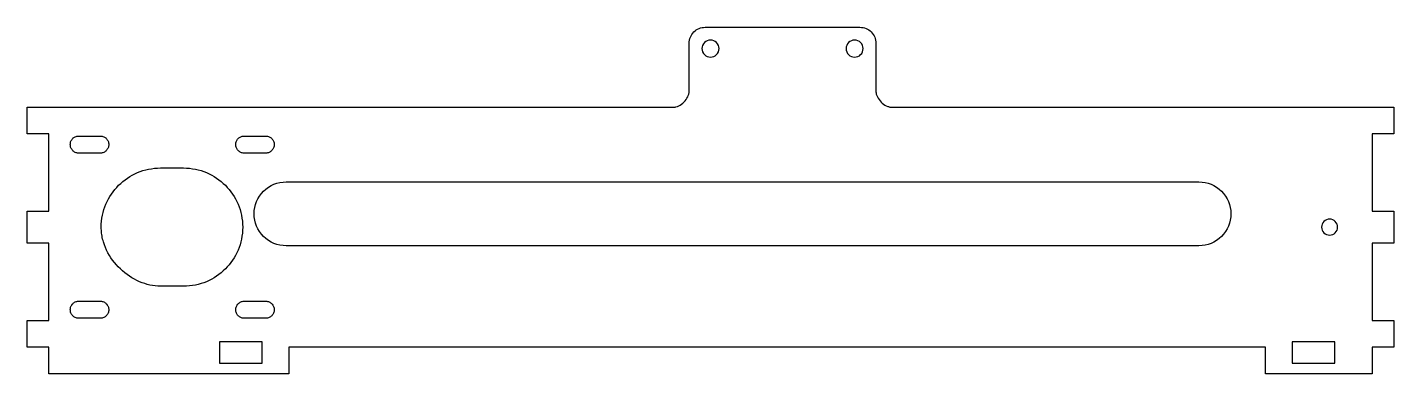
# Model space of a CAD drawing. Extents: x 0 to 256, y 0 to 65.
import ezdxf

# ---------------------------------------------------------------- set-up
doc = ezdxf.new("R2010")
doc.units = 0
doc.layers.add('LAYER_1', color=18, linetype='CONTINUOUS')

msp = doc.modelspace()

# ---------------------------------------------------------------- linework, layer by layer
at = {"layer": 'LAYER_1'}
for points in [[(162, 50), (256, 50), (256, 45), (252, 45), (252, 30.5), (256, 30.5), (256, 24.5), (252, 24.5), (252, 10), (256, 10), (256, 5), (252, 5), (252, 0), (232, 0), (232, 5), (49, 5), (49, 0), (4, 0), (4, 5), (0, 5), (0, 10), (4, 10), (4, 24.5), (0, 24.5), (0, 30.5), (4, 30.5), (4, 45), (0, 45), (0, 50), (121, 50), (121.13, 50), (121.27, 50.02), (121.4, 50.04), (121.53, 50.07), (121.8, 50.16), (122.07, 50.27), (122.32, 50.41), (122.57, 50.58), (122.81, 50.76), (123.03, 50.97), (123.24, 51.19), (123.42, 51.43), (123.59, 51.68), (123.73, 51.93), (123.84, 52.2), (123.89, 52.33), (123.93, 52.47), (123.96, 52.6), (123.98, 52.73), (124, 52.87), (124, 53), (124, 62, -0.414214), (127, 65), (156, 65, -0.414214), (159, 62), (159, 53), (159, 52.87), (159.02, 52.73), (159.04, 52.6), (159.07, 52.47), (159.16, 52.2), (159.27, 51.93), (159.41, 51.68), (159.58, 51.43), (159.76, 51.19), (159.97, 50.97), (160.19, 50.76), (160.43, 50.58), (160.68, 50.41), (160.93, 50.27), (161.2, 50.16), (161.33, 50.11), (161.47, 50.07), (161.6, 50.04), (161.73, 50.02), (161.87, 50)], [(129.6, 61, 0.414214), (128, 62.6, 0.414214), (126.4, 61, 0.414214), (128, 59.4, 0.414214)], [(156.6, 61, 0.414214), (155, 62.6, 0.414214), (153.4, 61, 0.414214), (155, 59.4, 0.414214)], [(48.5, 24, -0.414214), (42.5, 30, -0.414214), (48.5, 36), (219.5, 36, -0.414214), (225.5, 30, -0.414214), (219.5, 24)], [(244, 29, 0.414214), (242.5, 27.5, 0.414214), (244, 26, 0.414214), (245.5, 27.5, 0.414214)]]:
    msp.add_lwpolyline(points, format="xyb", close=True, dxfattribs=at)
for points in [[(9.58, 41.4), (9.43, 41.41), (9.27, 41.43), (9.13, 41.47), (8.99, 41.53), (8.85, 41.59), (8.73, 41.67), (8.61, 41.77), (8.5, 41.87), (8.4, 41.98), (8.31, 42.11), (8.23, 42.24), (8.17, 42.38), (8.12, 42.52), (8.08, 42.68), (8.06, 42.84), (8.05, 43), (8.06, 43.16), (8.08, 43.32), (8.12, 43.48), (8.17, 43.62), (8.23, 43.76), (8.31, 43.89), (8.4, 44.02), (8.5, 44.13), (8.61, 44.23), (8.73, 44.33), (8.85, 44.41), (8.99, 44.47), (9.13, 44.53), (9.27, 44.57), (9.43, 44.59), (9.58, 44.6), (13.72, 44.6), (13.87, 44.59), (14.03, 44.57), (14.17, 44.53), (14.31, 44.47), (14.45, 44.41), (14.57, 44.33), (14.69, 44.23), (14.8, 44.13), (14.9, 44.02), (14.99, 43.89), (15.07, 43.76), (15.13, 43.62), (15.18, 43.48), (15.22, 43.32), (15.24, 43.16), (15.25, 43), (15.24, 42.84), (15.22, 42.68), (15.18, 42.52), (15.13, 42.38), (15.07, 42.24), (14.99, 42.11), (14.9, 41.98), (14.8, 41.87), (14.69, 41.77), (14.57, 41.67), (14.45, 41.59), (14.31, 41.53), (14.17, 41.47), (14.03, 41.43), (13.87, 41.41), (13.72, 41.4)], [(40.58, 41.4), (40.43, 41.41), (40.27, 41.43), (40.13, 41.47), (39.99, 41.53), (39.85, 41.59), (39.73, 41.67), (39.61, 41.77), (39.5, 41.87), (39.4, 41.98), (39.31, 42.11), (39.23, 42.24), (39.17, 42.38), (39.12, 42.52), (39.08, 42.68), (39.06, 42.84), (39.05, 43), (39.06, 43.16), (39.08, 43.32), (39.12, 43.48), (39.17, 43.62), (39.23, 43.76), (39.31, 43.89), (39.4, 44.02), (39.5, 44.13), (39.61, 44.23), (39.73, 44.33), (39.85, 44.41), (39.99, 44.47), (40.13, 44.53), (40.27, 44.57), (40.43, 44.59), (40.58, 44.6), (44.72, 44.6), (44.87, 44.59), (45.03, 44.57), (45.17, 44.53), (45.31, 44.47), (45.45, 44.41), (45.57, 44.33), (45.69, 44.23), (45.8, 44.13), (45.9, 44.02), (45.99, 43.89), (46.07, 43.76), (46.13, 43.62), (46.18, 43.48), (46.22, 43.32), (46.24, 43.16), (46.25, 43), (46.24, 42.84), (46.22, 42.68), (46.18, 42.52), (46.13, 42.38), (46.07, 42.24), (45.99, 42.11), (45.9, 41.98), (45.8, 41.87), (45.69, 41.77), (45.57, 41.67), (45.45, 41.59), (45.31, 41.53), (45.17, 41.47), (45.03, 41.43), (44.87, 41.41), (44.72, 41.4)], [(24.96, 16.4), (24.47, 16.41), (23.97, 16.46), (23.48, 16.53), (22.98, 16.63), (22.48, 16.75), (21.99, 16.9), (21.5, 17.07), (21.01, 17.27), (20.53, 17.49), (20.06, 17.74), (19.6, 18.01), (19.14, 18.3), (18.7, 18.61), (18.27, 18.93), (17.85, 19.28), (17.44, 19.65), (17.05, 20.04), (16.68, 20.44), (16.32, 20.86), (15.98, 21.29), (15.67, 21.74), (15.37, 22.21), (15.1, 22.69), (14.85, 23.18), (14.62, 23.68), (14.43, 24.2), (14.26, 24.73), (14.18, 24.99), (14.11, 25.26), (14.05, 25.54), (14, 25.81), (13.95, 26.09), (13.92, 26.37), (13.89, 26.65), (13.87, 26.93), (13.85, 27.21), (13.85, 27.5), (13.86, 28.07), (13.91, 28.63), (13.98, 29.19), (14.08, 29.74), (14.2, 30.27), (14.35, 30.8), (14.52, 31.32), (14.72, 31.82), (14.95, 32.31), (15.19, 32.79), (15.46, 33.26), (15.75, 33.71), (16.06, 34.14), (16.39, 34.56), (16.74, 34.96), (17.1, 35.35), (17.49, 35.72), (17.89, 36.07), (18.31, 36.39), (18.75, 36.7), (19.2, 36.99), (19.66, 37.26), (20.14, 37.51), (20.64, 37.73), (21.14, 37.93), (21.66, 38.1), (22.18, 38.25), (22.72, 38.37), (23.27, 38.47), (23.82, 38.54), (24.39, 38.59), (24.96, 38.6), (29.24, 38.6), (29.81, 38.59), (30.38, 38.54), (30.93, 38.47), (31.48, 38.37), (32.02, 38.25), (32.54, 38.1), (33.06, 37.93), (33.56, 37.73), (34.06, 37.51), (34.54, 37.26), (35, 36.99), (35.45, 36.7), (35.89, 36.39), (36.31, 36.07), (36.71, 35.72), (37.1, 35.35), (37.46, 34.96), (37.81, 34.56), (38.14, 34.14), (38.45, 33.71), (38.74, 33.26), (39.01, 32.79), (39.25, 32.31), (39.48, 31.82), (39.68, 31.32), (39.85, 30.8), (40, 30.27), (40.12, 29.74), (40.22, 29.19), (40.29, 28.63), (40.34, 28.07), (40.35, 27.5), (40.34, 26.93), (40.29, 26.37), (40.22, 25.81), (40.12, 25.26), (40, 24.73), (39.85, 24.2), (39.68, 23.68), (39.48, 23.18), (39.25, 22.69), (39.01, 22.21), (38.74, 21.74), (38.45, 21.29), (38.14, 20.86), (37.81, 20.44), (37.46, 20.04), (37.1, 19.65), (36.71, 19.28), (36.31, 18.93), (35.89, 18.61), (35.45, 18.3), (35, 18.01), (34.54, 17.74), (34.06, 17.49), (33.56, 17.27), (33.06, 17.07), (32.54, 16.9), (32.02, 16.75), (31.48, 16.63), (30.93, 16.53), (30.38, 16.46), (29.81, 16.41), (29.24, 16.4)], [(9.58, 10.4), (9.43, 10.41), (9.27, 10.43), (9.13, 10.47), (8.99, 10.53), (8.85, 10.59), (8.73, 10.67), (8.61, 10.77), (8.5, 10.87), (8.4, 10.98), (8.31, 11.11), (8.23, 11.24), (8.17, 11.38), (8.12, 11.52), (8.08, 11.68), (8.06, 11.84), (8.05, 12), (8.06, 12.16), (8.08, 12.32), (8.12, 12.48), (8.17, 12.62), (8.23, 12.76), (8.31, 12.89), (8.4, 13.02), (8.5, 13.13), (8.61, 13.23), (8.73, 13.33), (8.85, 13.41), (8.99, 13.47), (9.13, 13.53), (9.27, 13.57), (9.43, 13.59), (9.58, 13.6), (13.72, 13.6), (13.87, 13.59), (14.03, 13.57), (14.17, 13.53), (14.31, 13.47), (14.45, 13.41), (14.57, 13.33), (14.69, 13.23), (14.8, 13.13), (14.9, 13.02), (14.99, 12.89), (15.07, 12.76), (15.13, 12.62), (15.18, 12.48), (15.22, 12.32), (15.24, 12.16), (15.25, 12), (15.24, 11.84), (15.22, 11.68), (15.18, 11.52), (15.13, 11.38), (15.07, 11.24), (14.99, 11.11), (14.9, 10.98), (14.8, 10.87), (14.69, 10.77), (14.57, 10.67), (14.45, 10.59), (14.31, 10.53), (14.17, 10.47), (14.03, 10.43), (13.87, 10.41), (13.72, 10.4)], [(40.58, 10.4), (40.43, 10.41), (40.27, 10.43), (40.13, 10.47), (39.99, 10.53), (39.85, 10.59), (39.73, 10.67), (39.61, 10.77), (39.5, 10.87), (39.4, 10.98), (39.31, 11.11), (39.23, 11.24), (39.17, 11.38), (39.12, 11.52), (39.08, 11.68), (39.06, 11.84), (39.05, 12), (39.06, 12.16), (39.08, 12.32), (39.12, 12.48), (39.17, 12.62), (39.23, 12.76), (39.31, 12.89), (39.4, 13.02), (39.5, 13.13), (39.61, 13.23), (39.73, 13.33), (39.85, 13.41), (39.99, 13.47), (40.13, 13.53), (40.27, 13.57), (40.43, 13.59), (40.58, 13.6), (44.72, 13.6), (44.87, 13.59), (45.03, 13.57), (45.17, 13.53), (45.31, 13.47), (45.45, 13.41), (45.57, 13.33), (45.69, 13.23), (45.8, 13.13), (45.9, 13.02), (45.99, 12.89), (46.07, 12.76), (46.13, 12.62), (46.18, 12.48), (46.22, 12.32), (46.24, 12.16), (46.25, 12), (46.24, 11.84), (46.22, 11.68), (46.18, 11.52), (46.13, 11.38), (46.07, 11.24), (45.99, 11.11), (45.9, 10.98), (45.8, 10.87), (45.69, 10.77), (45.57, 10.67), (45.45, 10.59), (45.31, 10.53), (45.17, 10.47), (45.03, 10.43), (44.87, 10.41), (44.72, 10.4)], [(36, 2), (44, 2), (44, 6), (36, 6)], [(237, 2), (245, 2), (245, 6), (237, 6)]]:
    msp.add_lwpolyline(points, close=True, dxfattribs=at)

doc.saveas('drawing.dxf')
